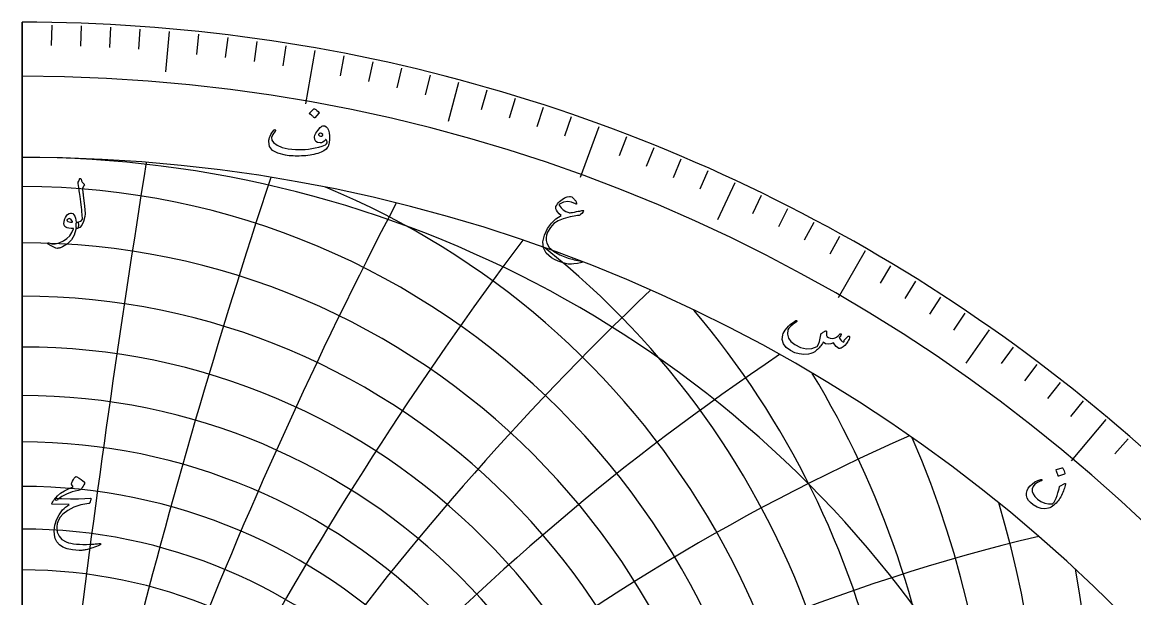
# Model space of a CAD drawing. Header units: millimetres. Extents: x -1 to 135, y -1 to 135.
# Drawn here: x 0 to 88.9, y 88.9 to 135 of the extents above; entities that cross this region are included whole.
import ezdxf

# ---------------------------------------------------------------- set-up
doc = ezdxf.new("R2010")
doc.units = ezdxf.units.MM
for name, color, linetype in [('CUT_OUTER', 1, 'Continuous'), ('ENGRAVE', 7, 'Continuous'), ('ENGRAVE_FINE', 8, 'Continuous'), ('TEXT', 5, 'Continuous')]:
    doc.layers.add(name, color=color, linetype=linetype)

msp = doc.modelspace()

# ---------------------------------------------------------------- linework, layer by layer
at = {"layer": 'CUT_OUTER'}
msp.add_lwpolyline([(89.454, 101.109), (88.568, 101.886), (87.675, 102.655), (86.776, 103.416), (85.871, 104.169), (84.958, 104.915), (84.04, 105.652), (83.114, 106.382), (82.183, 107.103), (81.245, 107.816), (80.301, 108.521), (79.351, 109.217), (78.395, 109.906), (77.433, 110.585), (76.465, 111.257), (75.491, 111.92), (74.511, 112.575), (73.526, 113.221), (72.535, 113.858), (71.539, 114.487), (70.537, 115.106), (69.53, 115.718), (68.518, 116.32), (67.5, 116.913), (66.477, 117.498), (65.449, 118.074), (64.416, 118.64), (63.379, 119.198), (62.336, 119.746), (61.289, 120.286), (60.237, 120.816), (59.18, 121.337), (58.119, 121.849), (57.053, 122.352), (55.984, 122.845), (54.909, 123.329), (53.831, 123.803), (52.749, 124.268), (51.662, 124.724), (50.572, 125.17), (49.478, 125.606), (48.38, 126.033), (47.278, 126.451), (46.173, 126.859), (45.064, 127.257), (43.952, 127.645), (42.836, 128.024), (41.717, 128.393), (40.595, 128.752), (39.47, 129.101), (38.342, 129.441), (37.211, 129.77), (36.077, 130.09), (34.941, 130.4), (33.801, 130.7), (32.66, 130.99), (31.515, 131.27), (30.368, 131.54), (29.219, 131.8), (28.068, 132.05), (26.915, 132.29), (25.759, 132.52), (24.602, 132.739), (23.442, 132.949), (22.281, 133.149), (21.119, 133.338), (19.954, 133.517), (18.788, 133.686), (17.621, 133.845), (16.452, 133.994), (15.282, 134.132), (14.111, 134.261), (12.939, 134.379), (11.766, 134.486), (10.592, 134.584), (9.417, 134.671), (8.242, 134.748), (7.065, 134.815), (5.889, 134.871), (4.711, 134.918), (3.534, 134.954), (2.356, 134.979), (1.178, 134.995), (0, 135), (0, 135), (0, 0)], dxfattribs=at)
at = {"layer": 'ENGRAVE'}
for points in [[(0, 0), (0, 135)], [(0, 134.784), (0, 130.464)], [(11.747, 134.271), (11.465, 131.043)], [(23.405, 132.736), (22.655, 128.482)], [(34.885, 130.191), (34.046, 127.062)], [(46.099, 126.656), (44.621, 122.596)], [(0, 0), (0, 124.2)], [(0, 124.2), (0, 0)], [(0, 0), (0, 124.2)], [(0, 124.2), (0, 0)], [(56.962, 122.156), (55.593, 119.219)], [(67.392, 116.726), (65.232, 112.985)], [(77.309, 110.409), (75.451, 107.754)], [(86.638, 103.251), (83.861, 99.941)]]:
    msp.add_lwpolyline(points, dxfattribs=at)
for centre, radius, start, end in [((0, 0), 130.68, 0, 90), ((0, 0), 124.2, 0, 90), ((0, 0), 124.2, 360, 90), ((0, 0), 124.2, 360, 90), ((0, 0), 124.2, 360, 90), ((0, 0), 124.2, 360, 90), ((0, 35.406), 88.794, 336.5, 90), ((0, 35.406), 88.794, 336.5, 90), ((0, 64.55), 67.038, 285.65831, 51.41174), ((0, 64.55), 67.038, 285.65831, 51.41174), ((0, 56.835), 52.211, 270, 90), ((0, 56.835), 52.211, 270, 90), ((0, 51.52), 39.713, 270, 90), ((0, 51.52), 39.713, 270, 90), ((0, 75.957), 85.595, 297.45133, 10.32072), ((0, 75.957), 85.595, 297.45133, 10.32072)]:
    msp.add_arc(centre, radius, start, end, dxfattribs=at)
at = {"layer": 'ENGRAVE_FINE'}
for points in [[(2.352, 134.763), (2.324, 133.144)], [(4.704, 134.702), (4.647, 133.083)], [(7.054, 134.599), (6.969, 132.982)], [(9.402, 134.456), (9.289, 132.84)], [(14.089, 134.046), (13.919, 132.435)], [(16.426, 133.779), (16.229, 132.171)], [(18.758, 133.472), (18.533, 131.868)], [(21.085, 133.125), (20.831, 131.524)], [(25.718, 132.308), (25.409, 130.717)], [(28.023, 131.839), (27.686, 130.254)], [(30.32, 131.329), (29.955, 129.751)], [(32.607, 130.78), (32.215, 129.208)], [(37.151, 129.563), (36.705, 128.006)], [(39.407, 128.895), (38.933, 127.345)], [(41.651, 128.187), (41.15, 126.647)], [(43.881, 127.441), (43.354, 125.909)], [(48.302, 125.832), (47.722, 124.319)], [(50.491, 124.969), (49.884, 123.468)], [(52.664, 124.069), (52.031, 122.578)], [(54.822, 123.131), (54.163, 121.651)], [(59.085, 121.143), (58.375, 119.687)], [(61.191, 120.093), (60.455, 118.65)], [(63.277, 119.007), (62.517, 117.577)], [(65.345, 117.885), (64.559, 116.468)], [(69.419, 115.532), (68.585, 114.144)], [(71.425, 114.303), (70.566, 112.93)], [(73.409, 113.039), (72.526, 111.681)], [(75.37, 111.741), (74.464, 110.398)], [(79.224, 109.043), (78.272, 107.732)], [(81.115, 107.643), (80.14, 106.35)], [(82.981, 106.211), (81.984, 104.935)], [(84.822, 104.747), (83.803, 103.488)], [(88.426, 101.723), (87.363, 100.5)]]:
    msp.add_lwpolyline(points, dxfattribs=at)
for centre, radius, start, end in [((1116.146, -53.897), 1120.41, 170.874196, 175), ((1116.146, -53.897), 1120.41, 170.874196, 175), ((1116.146, -53.897), 1120.41, 170.874196, 175), ((1116.146, -53.897), 1120.41, 170.874196, 175), ((553.802, -53.897), 562.345, 161.70809, 170), ((553.802, -53.897), 562.345, 161.70809, 170), ((553.802, -53.897), 562.345, 161.70809, 170), ((553.802, -53.897), 562.345, 161.70809, 170), ((0, 61.111), 60.756, 270, 90), ((0, 61.111), 60.756, 270, 90), ((0, 62.765), 63.831, 280.48577, 67.67061), ((0, 62.765), 63.831, 280.48577, 67.67061), ((364.435, -53.897), 377.291, 152.46035, 165), ((364.435, -53.897), 377.291, 152.46035, 165), ((364.435, -53.897), 377.291, 152.46035, 165), ((364.435, -53.897), 377.291, 152.46035, 165), ((268.292, -53.897), 285.51, 143.08756, 160), ((268.292, -53.897), 285.51, 143.08756, 160), ((268.292, -53.897), 285.51, 143.08756, 160), ((268.292, -53.897), 285.51, 143.08756, 160), ((0, 59.578), 57.801, 270, 90), ((0, 59.578), 57.801, 270, 90), ((209.411, -53.897), 231.06, 133.54331, 155), ((209.411, -53.897), 231.06, 133.54331, 155), ((209.411, -53.897), 231.06, 133.54331, 155), ((209.411, -53.897), 231.06, 133.54331, 155), ((0, 58.156), 54.956, 270, 90), ((0, 58.156), 54.956, 270, 90), ((0, 66.479), 70.391, 289.18994, 40.2836), ((0, 66.479), 70.391, 289.18994, 40.2836), ((169.135, -53.897), 195.3, 123.77728, 150), ((169.135, -53.897), 195.3, 123.77728, 150), ((169.135, -53.897), 195.3, 123.77728, 150), ((169.135, -53.897), 195.3, 123.77728, 150), ((0, 68.567), 73.904, 291.90818, 31.28102), ((0, 68.567), 73.904, 291.90818, 31.28102), ((0, 55.609), 49.558, 270, 90), ((0, 55.609), 49.558, 270, 90), ((139.459, -53.897), 170.248, 113.73477, 145), ((139.459, -53.897), 170.248, 113.73477, 145), ((139.459, -53.897), 170.248, 113.73477, 145), ((139.459, -53.897), 170.248, 113.73477, 145), ((0, 54.47), 46.988, 270, 90), ((0, 54.47), 46.988, 270, 90), ((0, 70.83), 77.596, 294.10456, 23.5258), ((0, 70.83), 77.596, 294.10456, 23.5258), ((0, 53.413), 44.495, 270, 90), ((0, 53.413), 44.495, 270, 90), ((0, 73.286), 81.485, 295.92399, 16.61427), ((0, 73.286), 81.485, 295.92399, 16.61427), ((0, 52.431), 42.072, 270, 90), ((0, 52.431), 42.072, 270, 90), ((116.375, -53.897), 151.917, 103.35682, 140), ((116.375, -53.897), 151.917, 103.35682, 140), ((116.375, -53.897), 151.917, 103.35682, 140), ((116.375, -53.897), 151.917, 103.35682, 140)]:
    msp.add_arc(centre, radius, start, end, dxfattribs=at)
at = {"layer": 'TEXT'}
for points in [[(23.323, 128.083), (23.331, 128.089), (23.342, 128.091), (23.355, 128.09), (23.37, 128.086), (23.471, 128.023), (23.564, 127.951), (23.649, 127.871), (23.726, 127.783), (23.732, 127.77), (23.734, 127.758), (23.731, 127.748), (23.723, 127.738), (23.383, 127.37), (23.372, 127.362), (23.359, 127.361), (23.344, 127.369), (23.329, 127.385), (23.315, 127.399), (23.293, 127.42), (23.263, 127.448), (23.225, 127.484), (23.179, 127.526), (23.122, 127.576), (23.057, 127.633), (22.981, 127.698), (22.971, 127.708), (22.967, 127.717), (22.969, 127.725), (22.976, 127.733)], [(24.093, 126.727), (24.205, 126.713), (24.307, 126.65), (24.398, 126.537), (24.479, 126.374), (24.54, 126.171), (24.571, 125.936), (24.571, 125.671), (24.542, 125.374), (24.525, 125.268), (24.498, 125.171), (24.463, 125.084), (24.419, 125.006), (24.289, 124.859), (24.113, 124.729), (23.89, 124.616), (23.622, 124.518), (23.474, 124.477), (23.322, 124.441), (23.166, 124.409), (23.007, 124.381), (22.843, 124.358), (22.676, 124.339), (22.504, 124.325), (22.328, 124.315), (22.151, 124.309), (21.98, 124.307), (21.813, 124.308), (21.65, 124.313), (21.492, 124.322), (21.338, 124.335), (21.188, 124.353), (21.041, 124.375), (20.441, 124.527), (20.018, 124.76), (19.775, 125.077), (19.71, 125.479), (19.72, 125.569), (19.741, 125.669), (19.773, 125.78), (19.816, 125.903), (19.875, 126.035), (19.948, 126.161), (20.036, 126.281), (20.137, 126.394), (20.152, 126.406), (20.167, 126.414), (20.185, 126.418), (20.203, 126.417), (20.221, 126.412), (20.234, 126.402), (20.242, 126.388), (20.247, 126.37), (20.247, 126.351), (20.244, 126.334), (20.237, 126.319), (20.225, 126.306), (20.029, 126.037), (19.94, 125.796), (19.957, 125.581), (20.079, 125.392), (20.378, 125.168), (20.771, 125), (21.258, 124.886), (21.838, 124.826), (22.096, 124.819), (22.357, 124.822), (22.621, 124.838), (22.887, 124.865), (23.155, 124.904), (23.426, 124.955), (23.7, 125.018), (23.975, 125.092), (24.124, 125.143), (24.242, 125.207), (24.328, 125.283), (24.382, 125.371), (24.375, 125.441), (24.357, 125.507), (24.326, 125.569), (24.284, 125.629), (24.278, 125.632), (24.27, 125.63), (24.259, 125.622), (24.245, 125.608), (24.142, 125.496), (24.035, 125.418), (23.924, 125.374), (23.811, 125.362), (23.613, 125.396), (23.472, 125.482), (23.387, 125.62), (23.359, 125.81), (23.389, 125.967), (23.478, 126.149), (23.625, 126.356), (23.831, 126.589), (23.893, 126.644), (23.957, 126.686), (24.024, 126.713), (24.093, 126.727)], [(24.007, 125.943), (24.032, 125.964), (24.042, 125.987), (24.038, 126.014), (24.02, 126.043), (23.937, 126.12), (23.857, 126.15), (23.78, 126.133), (23.704, 126.068), (23.692, 126.046), (23.687, 126.026), (23.688, 126.008), (23.696, 125.991), (23.764, 125.927), (23.838, 125.898), (23.919, 125.904), (24.007, 125.943)], [(4.479, 122.212), (4.517, 122.303), (4.546, 122.376), (4.567, 122.429), (4.58, 122.464), (4.59, 122.486), (4.602, 122.502), (4.618, 122.511), (4.636, 122.515), (4.657, 122.511), (4.674, 122.501), (4.687, 122.483), (4.698, 122.459), (4.744, 122.338), (4.8, 122.23), (4.865, 122.134), (4.939, 122.049), (4.959, 122.022), (4.965, 121.992), (4.957, 121.958), (4.933, 121.92), (4.81, 121.746), (4.818, 121.668), (4.827, 121.592), (4.835, 121.517), (4.843, 121.443), (4.852, 121.371), (4.86, 121.3), (4.869, 121.231), (4.877, 121.163), (4.955, 120.533), (5.002, 120.041), (5.019, 119.686), (5.006, 119.469), (4.9, 119.075), (4.762, 118.783), (4.592, 118.595), (4.389, 118.51), (4.383, 118.51), (4.378, 118.51), (4.372, 118.51), (4.367, 118.51), (4.333, 118.541), (4.312, 118.614), (4.303, 118.726), (4.305, 118.88), (4.31, 118.937), (4.326, 118.978), (4.352, 119.004), (4.389, 119.015), (4.531, 119.043), (4.65, 119.094), (4.745, 119.169), (4.815, 119.267), (4.811, 119.384), (4.802, 119.518), (4.79, 119.668), (4.773, 119.834), (4.753, 120.015), (4.731, 120.211), (4.704, 120.421), (4.675, 120.647), (4.648, 120.868), (4.623, 121.067), (4.601, 121.244), (4.58, 121.398), (4.562, 121.53), (4.548, 121.64), (4.537, 121.727), (4.529, 121.791), (4.473, 122.111), (4.471, 122.142), (4.472, 122.17), (4.474, 122.193), (4.479, 122.212)], [(43.753, 121.083), (43.844, 121.076), (43.934, 121.041), (44.023, 120.981), (44.11, 120.894), (44.152, 120.843), (44.189, 120.793), (44.222, 120.745), (44.251, 120.697), (44.275, 120.651), (44.295, 120.608), (44.311, 120.566), (44.323, 120.525), (44.327, 120.489), (44.314, 120.472), (44.283, 120.475), (44.235, 120.498), (43.927, 120.635), (43.609, 120.673), (43.282, 120.613), (42.947, 120.454), (42.935, 120.441), (42.929, 120.424), (42.931, 120.404), (42.939, 120.38), (43.08, 120.168), (43.254, 119.998), (43.46, 119.871), (43.7, 119.786), (43.746, 119.779), (43.809, 119.779), (43.888, 119.786), (43.985, 119.8), (44.164, 119.836), (44.322, 119.866), (44.459, 119.893), (44.576, 119.915), (44.672, 119.933), (44.746, 119.947), (44.8, 119.956), (44.833, 119.962), (44.876, 119.96), (44.892, 119.941), (44.883, 119.906), (44.847, 119.855), (44.735, 119.728), (44.644, 119.637), (44.575, 119.58), (44.527, 119.558), (44.4, 119.547), (44.264, 119.53), (44.119, 119.507), (43.964, 119.478), (43.801, 119.443), (43.628, 119.402), (43.447, 119.354), (43.256, 119.301), (42.856, 119.141), (42.513, 118.906), (42.227, 118.599), (41.998, 118.218), (41.915, 117.996), (41.876, 117.777), (41.882, 117.559), (41.931, 117.343), (42.125, 117.008), (42.476, 116.699), (42.984, 116.415), (43.648, 116.156), (43.754, 116.123), (43.868, 116.09), (43.992, 116.057), (44.124, 116.023), (44.266, 115.989), (44.415, 115.956), (44.573, 115.922), (44.74, 115.889), (44.768, 115.881), (44.788, 115.872), (44.798, 115.861), (44.8, 115.848), (44.755, 115.805), (44.623, 115.763), (44.406, 115.724), (44.103, 115.685), (43.922, 115.669), (43.768, 115.665), (43.64, 115.672), (43.537, 115.691), (43.171, 115.797), (42.846, 115.913), (42.562, 116.04), (42.32, 116.177), (41.899, 116.541), (41.663, 116.964), (41.61, 117.447), (41.743, 117.99), (41.997, 118.52), (42.305, 118.957), (42.668, 119.301), (43.087, 119.552), (42.928, 119.704), (42.804, 119.846), (42.717, 119.975), (42.665, 120.094), (42.655, 120.137), (42.653, 120.182), (42.66, 120.227), (42.675, 120.273), (42.737, 120.39), (42.806, 120.496), (42.883, 120.592), (42.968, 120.678), (43.168, 120.84), (43.366, 120.962), (43.561, 121.043), (43.753, 121.083)], [(4.277, 118.448), (4.145, 117.986), (3.925, 117.6), (3.615, 117.288), (3.217, 117.051), (3.161, 117.027), (3.106, 117.006), (3.052, 116.987), (2.998, 116.97), (2.945, 116.956), (2.894, 116.945), (2.845, 116.938), (2.796, 116.934), (2.675, 116.951), (2.516, 117.014), (2.317, 117.122), (2.078, 117.276), (2.053, 117.298), (2.038, 117.319), (2.033, 117.34), (2.039, 117.36), (2.052, 117.375), (2.07, 117.382), (2.091, 117.381), (2.117, 117.371), (2.365, 117.291), (2.643, 117.291), (2.951, 117.372), (3.29, 117.534), (3.566, 117.721), (3.795, 117.942), (3.975, 118.195), (4.109, 118.482), (4.108, 118.492), (4.104, 118.5), (4.099, 118.506), (4.092, 118.51), (3.899, 118.521), (3.734, 118.543), (3.599, 118.577), (3.492, 118.622), (3.409, 118.691), (3.357, 118.787), (3.336, 118.91), (3.346, 119.059), (3.349, 119.079), (3.353, 119.099), (3.357, 119.12), (3.363, 119.141), (3.369, 119.162), (3.375, 119.185), (3.383, 119.209), (3.391, 119.233), (3.457, 119.394), (3.537, 119.526), (3.63, 119.632), (3.738, 119.71), (3.849, 119.753), (3.95, 119.752), (4.042, 119.708), (4.125, 119.62), (4.198, 119.498), (4.253, 119.357), (4.291, 119.195), (4.311, 119.015), (4.322, 119.015), (4.332, 119.015), (4.343, 119.016), (4.353, 119.017), (4.363, 119.019), (4.373, 119.019), (4.384, 119.02), (4.395, 119.02), (4.433, 119.012), (4.462, 118.988), (4.483, 118.948), (4.496, 118.891), (4.501, 118.829), (4.5, 118.766), (4.492, 118.703), (4.479, 118.639), (4.461, 118.582), (4.441, 118.542), (4.419, 118.518), (4.395, 118.51), (4.288, 118.51), (4.287, 118.5), (4.285, 118.486), (4.282, 118.469), (4.277, 118.448)], [(4.008, 119.076), (3.949, 119.179), (3.884, 119.252), (3.814, 119.294), (3.738, 119.306), (3.693, 119.294), (3.653, 119.275), (3.618, 119.249), (3.587, 119.216), (3.577, 119.199), (3.576, 119.18), (3.583, 119.16), (3.598, 119.138), (3.656, 119.087), (3.74, 119.052), (3.849, 119.034), (3.985, 119.031), (3.999, 119.034), (4.008, 119.043), (4.011, 119.057), (4.008, 119.076)], [(66.027, 109.902), (66.048, 109.918), (66.068, 109.926), (66.086, 109.927), (66.104, 109.921), (66.123, 109.906), (66.135, 109.889), (66.142, 109.868), (66.143, 109.845), (66.135, 109.769), (66.11, 109.683), (66.068, 109.588), (66.01, 109.483), (65.899, 109.321), (65.771, 109.181), (65.628, 109.061), (65.469, 108.963), (65.423, 108.943), (65.38, 108.933), (65.339, 108.932), (65.3, 108.94), (65.179, 109.003), (65.065, 109.099), (64.96, 109.228), (64.861, 109.39), (64.642, 109.296), (64.433, 109.269), (64.235, 109.312), (64.048, 109.423), (63.982, 109.325), (63.916, 109.233), (63.85, 109.146), (63.783, 109.064), (63.716, 108.988), (63.647, 108.915), (63.578, 108.847), (63.507, 108.783), (63.367, 108.676), (63.213, 108.59), (63.045, 108.528), (62.864, 108.487), (62.479, 108.46), (62.111, 108.496), (61.758, 108.596), (61.421, 108.76), (61.083, 109.017), (60.866, 109.312), (60.771, 109.647), (60.799, 110.021), (60.839, 110.138), (60.907, 110.267), (61, 110.406), (61.12, 110.556), (61.266, 110.713), (61.436, 110.866), (61.628, 111.016), (61.844, 111.162), (61.859, 111.171), (61.874, 111.174), (61.889, 111.173), (61.904, 111.167), (61.917, 111.158), (61.926, 111.148), (61.933, 111.136), (61.937, 111.123), (61.935, 111.108), (61.93, 111.094), (61.92, 111.081), (61.907, 111.07), (61.626, 110.871), (61.419, 110.695), (61.284, 110.542), (61.223, 110.41), (61.19, 110.064), (61.269, 109.755), (61.459, 109.483), (61.76, 109.247), (62.236, 109.016), (62.692, 108.911), (63.129, 108.933), (63.547, 109.083), (63.659, 109.276), (63.746, 109.499), (63.809, 109.75), (63.848, 110.03), (63.849, 110.06), (63.855, 110.084), (63.864, 110.102), (63.878, 110.115), (63.935, 110.154), (63.989, 110.19), (64.04, 110.224), (64.088, 110.255), (64.132, 110.282), (64.173, 110.306), (64.209, 110.326), (64.242, 110.342), (64.259, 110.347), (64.272, 110.346), (64.282, 110.337), (64.288, 110.322), (64.291, 110.311), (64.293, 110.296), (64.296, 110.276), (64.299, 110.251), (64.302, 110.221), (64.304, 110.187), (64.305, 110.148), (64.305, 110.106), (64.307, 110.022), (64.313, 109.959), (64.323, 109.916), (64.336, 109.894), (64.455, 109.81), (64.593, 109.757), (64.749, 109.737), (64.924, 109.748), (65.003, 109.778), (65.103, 109.843), (65.223, 109.945), (65.364, 110.084), (65.377, 110.097), (65.393, 110.105), (65.411, 110.109), (65.431, 110.109), (65.448, 110.106), (65.463, 110.099), (65.475, 110.09), (65.484, 110.077), (65.485, 110.036), (65.458, 109.976), (65.404, 109.896), (65.323, 109.796), (65.385, 109.679), (65.466, 109.579), (65.565, 109.494), (65.682, 109.426), (65.702, 109.462), (65.714, 109.493), (65.72, 109.519), (65.719, 109.541), (65.715, 109.562), (65.716, 109.581), (65.723, 109.597), (65.734, 109.61)], [(83.154, 99.39), (83.163, 99.391), (83.174, 99.388), (83.184, 99.381), (83.196, 99.37), (83.252, 99.265), (83.297, 99.157), (83.331, 99.046), (83.353, 98.931), (83.353, 98.917), (83.349, 98.906), (83.341, 98.898), (83.329, 98.893), (82.853, 98.74), (82.839, 98.739), (82.828, 98.745), (82.819, 98.759), (82.813, 98.781), (82.808, 98.8), (82.8, 98.829), (82.788, 98.868), (82.772, 98.917), (82.753, 98.977), (82.729, 99.048), (82.7, 99.13), (82.667, 99.223), (82.663, 99.237), (82.665, 99.246), (82.67, 99.253), (82.68, 99.256)], [(4.473, 97.591), (3.983, 97.463), (3.55, 97.298), (3.175, 97.096), (2.858, 96.856), (2.809, 96.819), (2.764, 96.799), (2.722, 96.794), (2.684, 96.806), (2.639, 96.859), (2.646, 96.933), (2.704, 97.03), (2.813, 97.148), (3.071, 97.362), (3.367, 97.554), (3.702, 97.726), (4.075, 97.877), (3.968, 98.034), (3.948, 98.073), (3.939, 98.112), (3.94, 98.152), (3.952, 98.191), (4.027, 98.341), (4.096, 98.465), (4.159, 98.562), (4.215, 98.634), (4.251, 98.668), (4.287, 98.686), (4.321, 98.688), (4.355, 98.673), (4.553, 98.562), (4.719, 98.457), (4.853, 98.36), (4.956, 98.27), (4.976, 98.24), (4.985, 98.204), (4.984, 98.159), (4.972, 98.107), (4.936, 98.025), (4.878, 97.926), (4.799, 97.809), (4.698, 97.675), (4.671, 97.655), (4.625, 97.634), (4.559, 97.613), (4.473, 97.591)], [(83.415, 98.076), (83.39, 97.974), (83.361, 97.869), (83.328, 97.762), (83.292, 97.653), (83.25, 97.542), (83.203, 97.429), (83.15, 97.313), (83.091, 97.194), (83.029, 97.079), (82.963, 96.969), (82.893, 96.864), (82.819, 96.764), (82.74, 96.668), (82.657, 96.577), (82.569, 96.49), (82.477, 96.407), (82.373, 96.326), (82.267, 96.26), (82.161, 96.207), (82.053, 96.168), (81.761, 96.118), (81.458, 96.148), (81.144, 96.257), (80.819, 96.445), (80.609, 96.611), (80.452, 96.789), (80.347, 96.978), (80.295, 97.178), (80.296, 97.379), (80.344, 97.575), (80.439, 97.766), (80.582, 97.953), (80.764, 98.125), (80.968, 98.267), (81.193, 98.378), (81.44, 98.459), (81.473, 98.464), (81.499, 98.461), (81.516, 98.45), (81.526, 98.431), (81.529, 98.406), (81.518, 98.384), (81.492, 98.365), (81.451, 98.349), (81.168, 98.224), (80.957, 98.076), (80.817, 97.903), (80.747, 97.708), (80.748, 97.505), (80.817, 97.303), (80.955, 97.101), (81.163, 96.898), (81.453, 96.7), (81.75, 96.57), (82.056, 96.507), (82.37, 96.513), (82.378, 96.515), (82.388, 96.521), (82.399, 96.531), (82.411, 96.544), (82.496, 96.655), (82.579, 96.798), (82.66, 96.973), (82.74, 97.179), (82.777, 97.286), (82.81, 97.386), (82.839, 97.48), (82.864, 97.567), (82.886, 97.648), (82.902, 97.722), (82.914, 97.79), (82.921, 97.851), (82.926, 97.882), (82.935, 97.907), (82.948, 97.926), (82.965, 97.938), (83.361, 98.143), (83.389, 98.151), (83.407, 98.143), (83.416, 98.118), (83.415, 98.076)], [(3.15, 96.94), (3.869, 96.915), (4.491, 96.912), (5.016, 96.932), (5.444, 96.974), (5.457, 96.975), (5.468, 96.975), (5.478, 96.971), (5.486, 96.966), (5.491, 96.958), (5.495, 96.948), (5.496, 96.937), (5.494, 96.923), (5.483, 96.872), (5.472, 96.825), (5.462, 96.782), (5.452, 96.744), (5.442, 96.71), (5.433, 96.679), (5.424, 96.653), (5.415, 96.632), (5.397, 96.597), (5.376, 96.571), (5.352, 96.555), (5.326, 96.548), (4.678, 96.43), (4.114, 96.246), (3.635, 95.996), (3.239, 95.678), (3.039, 95.45), (2.894, 95.208), (2.804, 94.954), (2.768, 94.685), (2.802, 94.264), (2.939, 93.921), (3.178, 93.656), (3.52, 93.468), (3.697, 93.412), (3.891, 93.365), (4.103, 93.327), (4.333, 93.3), (4.58, 93.282), (4.843, 93.273), (5.124, 93.274), (5.421, 93.283), (5.527, 93.289), (5.631, 93.296), (5.733, 93.303), (5.833, 93.311), (5.931, 93.32), (6.026, 93.329), (6.118, 93.34), (6.206, 93.35), (6.233, 93.352), (6.253, 93.345), (6.264, 93.329), (6.268, 93.306), (6.266, 93.278), (6.26, 93.257), (6.249, 93.241), (6.234, 93.233), (6.076, 93.166), (5.926, 93.105), (5.784, 93.051), (5.651, 93.003), (5.527, 92.961), (5.411, 92.924), (5.305, 92.893), (5.208, 92.868), (5.117, 92.85), (5.028, 92.833), (4.941, 92.819), (4.857, 92.806), (4.776, 92.797), (4.696, 92.791), (4.617, 92.788), (4.54, 92.79), (4.018, 92.83), (3.581, 92.919), (3.232, 93.055), (2.97, 93.238), (2.777, 93.468), (2.643, 93.736), (2.567, 94.043), (2.549, 94.388), (2.604, 94.817), (2.736, 95.232), (2.944, 95.635), (3.228, 96.026), (3.339, 96.144), (3.465, 96.257), (3.606, 96.366), (3.761, 96.469), (2.404, 96.48), (2.371, 96.494), (2.357, 96.52), (2.362, 96.556), (2.387, 96.604), (2.432, 96.673), (2.474, 96.736), (2.511, 96.791), (2.544, 96.839), (2.572, 96.88), (2.597, 96.914), (2.617, 96.939), (2.633, 96.957), (2.67, 96.96), (2.768, 96.959), (2.928, 96.952), (3.15, 96.94)]]:
    msp.add_lwpolyline(points, close=True, dxfattribs=at)

doc.saveas('drawing.dxf')
